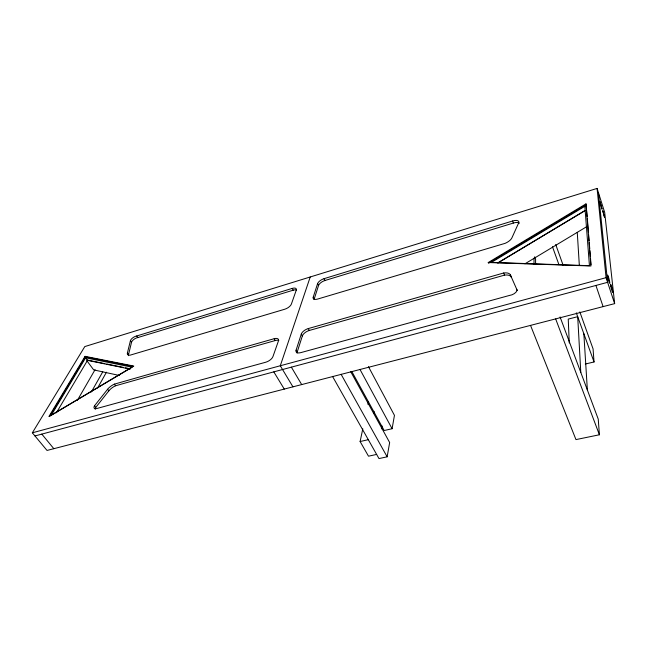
<?xml version="1.0" encoding="UTF-8"?>
<svg xmlns="http://www.w3.org/2000/svg" width="647" height="647" viewBox="0 0 647 647"><rect width="100%" height="100%" fill="white"/><g stroke="black" fill="none" stroke-linecap="round" stroke-linejoin="round"><path stroke-width="0.97" d="M535.579 264.275L535.595 259.277L534.665 256.81M533.993 264.138L534.034 258.153M332.493 376.352L378.98 458.577L387.141 456.814L389.656 442.54L350.763 371.742M351.774 371.451L384.181 430.53L392.098 428.726L394.452 415.366L368.442 366.647M381.471 428.848L382.029 425.896M373.642 413.279L374.039 411.33M376.635 454.429L368.507 456.192L360.112 441.529L362.797 428.832M367.965 404.424L368.588 401.496M128.494 355.672A7.821 3.162 -33.6 0 1 128.527 354.661L131.535 342.239A4.626 1.836 -33.3 0 1 137.819 337.564L293.188 290.188A5.993 2.628 -29.4 0 1 296.544 290.042M127.386 353.06L130.427 340.662A4.634 1.828 -33.3 0 1 136.719 335.979L292.201 288.416A6.001 2.62 -29.4 0 1 296.261 290.163L291.368 304.114A6.122 2.734 -29.7 0 1 284.753 309.234L130.079 355.171A7.829 3.154 -33.6 0 1 127.386 353.06L128.527 354.661M297.183 352.089L302.359 335.947A6.535 3.13 -29.5 0 1 309.323 330.455L504.531 275.129A9.98 5.006 -22.6 0 1 511.243 277.086L510.394 274.943A9.996 4.998 -22.6 0 0 503.673 272.994L308.263 328.579A6.543 3.122 -29.5 0 0 301.292 334.07L296.083 350.197L297.183 352.089A6.68 3.267 -29.9 0 0 297.046 353.084M314.11 299.464A6.203 2.823 -28.7 0 1 314.207 299.019L318.55 285.481A6.09 2.709 -28.4 0 1 324.996 280.491L513.386 223.053A6.519 2.992 -22.4 0 1 519.315 223.255M313.213 297.199L317.58 283.677A6.098 2.701 -28.4 0 1 324.034 278.679L512.602 220.999A6.527 2.984 -22.4 0 1 518.902 222.374L511.914 237.845A9.568 4.464 -22.7 0 1 505.194 243.321L317.588 299.076A6.211 2.814 -28.7 0 1 313.213 297.199L314.207 299.019M310.22 276.989L280.288 365.757L292.945 386.841M97.624 387.965L106.464 372.187M91.381 391.936L102.76 371.799M77.414 400.267L95.052 369.696M56.378 412.81L87.507 360.371L85.606 357.823L51.202 415.342M85.048 356.343L48.921 416.539L133.808 366.056L85.048 356.343L85.428 356.853L133.217 366.404M49.868 416.207L85.428 356.853M32.35 432.803L84.797 346.574L597.084 188.423L604.686 212.451L614.65 303.629L47.029 450.449L32.35 432.803L606.069 277.668L597.084 188.423M95.23 409.284A5.904 2.491 -35.4 0 1 95.764 407.424L108.833 390.877A8.379 3.518 -34.8 0 1 115.603 385.766L275.29 340.532A6.438 3.033 -30.6 0 1 278.833 340.548M94.511 405.79L107.62 389.251A8.395 3.51 -34.8 0 1 114.398 384.132L274.207 338.704A6.446 3.025 -30.6 0 1 278.428 340.977L272.953 356.578A6.583 3.146 -31.1 0 1 265.796 362.215L97.139 408.427A5.912 2.483 -35.4 0 1 94.511 405.79L95.764 407.424M524.927 263.83L586.093 227.048M586.222 204.606L488.542 263.232L488.25 262.536L585.988 203.878L587.185 216.632M497.996 262.763L585.155 210.429M497.794 263.054L584.896 210.752M52.059 414.824L132.15 367.197L85.606 357.823M34.97 435.949L607.606 282.318L598.443 192.725M585.3 364.035L594.035 361.972L593.073 348.911L579.825 311.894M360.112 441.529L368.297 439.685M560.059 316.925L598.249 419.127L599.405 434.776L575.967 439.596L530.572 325.506M488.25 262.536L590.937 265.99L585.988 203.878M87.159 360.007L104.854 363.622M106.82 364.018L123.528 367.431M125.494 367.836L129.432 368.636M87.507 360.371L130.209 369.113M119.331 375.462L93.694 369.89L86.755 360.581M41.812 434.113L53.83 448.686M107.62 389.251L108.833 390.877M114.398 384.132L115.603 385.766M130.427 340.662L131.535 342.239M136.719 335.979L137.819 337.564M273.802 371.871L284.268 389.082M274.207 338.704L275.29 340.532M291.368 367.164L301.696 384.577M301.292 334.07L302.359 335.947M308.263 328.579L309.323 330.455M341.106 374.298L387.141 456.814M292.201 288.416L293.188 290.188M359.975 369.405L392.098 428.726M317.58 283.677L318.55 285.481M324.034 278.679L324.996 280.491M510.394 274.943L517.309 290.6M503.673 272.994L504.531 275.129M512.602 220.999L513.386 223.053M555.676 318.939L599.405 434.776M552.465 246.733L558.943 264.68M576.315 312.857L594.035 361.972M555.708 244.517L563.181 265.391M595.919 285.456L603.101 306.613M606.069 277.668L614.65 303.629M587.347 218.637L588.471 232.669M588.633 234.675L589.11 240.692M589.271 242.698L589.749 248.707M589.91 250.712L590.396 256.73M590.557 258.735L591.034 264.752M583.845 333.723L587.371 390.02M577.27 232.362L579.332 265.464M580.796 372.421L577.698 316.682L568.244 319.108L569.255 342.975M296.083 350.197A6.688 3.259 -29.9 0 0 300.661 352.664L509.553 295.42A6.227 3.195 -22.2 0 0 516.848 289.314M602.778 210.793L604.533 217.287L602.778 210.793M602.009 209.062L600.004 201.743L602.009 209.062M584.839 206.312L491.405 262.399L589.441 265.674L584.839 206.312M607.687 276.738A4.294 0.421 75.5 0 0 609.684 283.354A4.294 0.421 75.5 0 0 608.649 277.563A4.294 0.421 75.5 0 0 607.687 276.738M610.736 286.087A4.27 0.421 75.5 0 0 612.701 292.42A4.27 0.421 75.5 0 0 611.544 286.354A4.27 0.421 75.5 0 0 610.736 286.087"/></g></svg>
